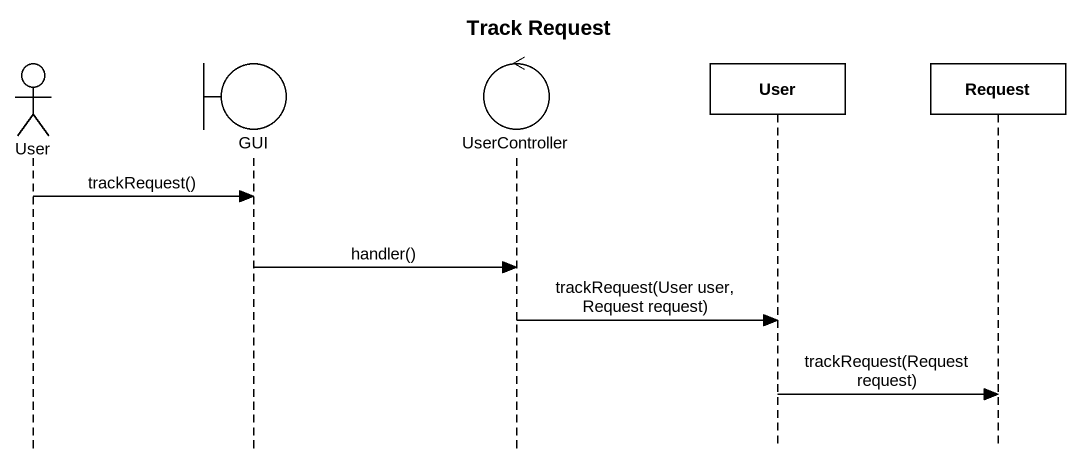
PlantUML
@startuml
title Track Request
hide footbox
actor User
boundary GUI
control UserController
participant "User" as User_2
participant Request

User -> GUI : trackRequest()
GUI -> UserController : handler()
UserController -> User_2 : trackRequest(User user, Request request)
User_2 -> Request : trackRequest(Request request)
@enduml
